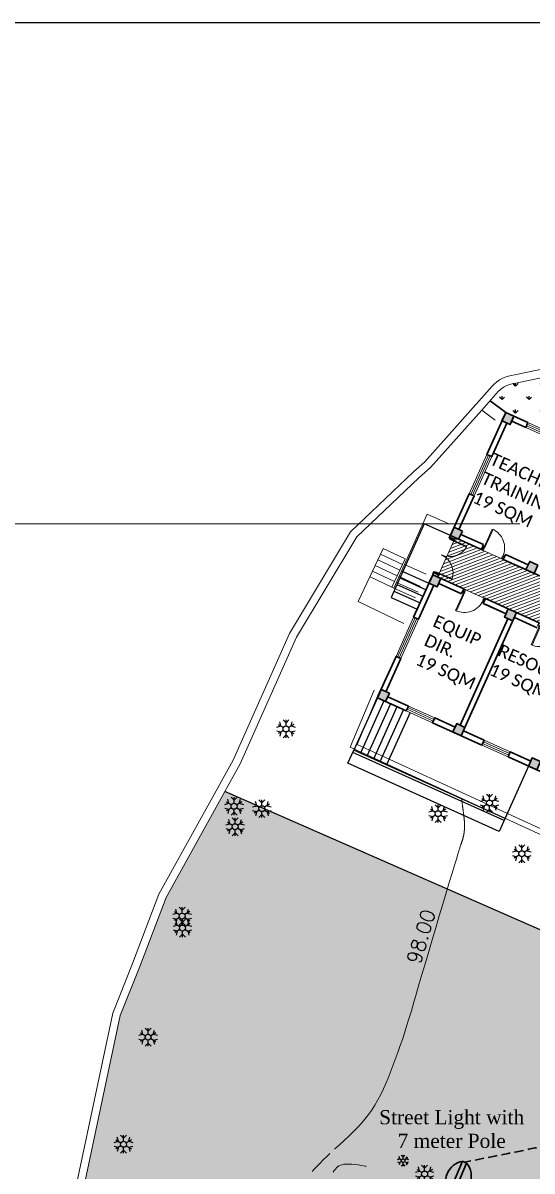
# Model space of a CAD drawing. Header units: inches. Extents: x 527934 to 2134587, y -408734 to 227304.
# Drawn here: x 680596 to 701904, y -149600 to -101610 of the extents above; entities that cross this region are included whole.
import ezdxf
from ezdxf.enums import TextEntityAlignment as Align

# ---------------------------------------------------------------- set-up
doc = ezdxf.new("R2010")
doc.units = ezdxf.units.IN
doc.header["$MEASUREMENT"] = 0
doc.linetypes.add('CONTINU', pattern=[0])
doc.linetypes.add('HIDDEN', pattern=[0.375, 0.25, -0.125])
for name, color, linetype, lineweight in [('1 FOR ELEC', 3, 'Continuous', 30), ('1 LIGHT N SWITCH', 3, 'Continuous', 25), ('5 DB BOXES', 3, 'Continuous', 25), ('boundary', 1, 'Continuous', 20), ('Cont_Annotation', 7, 'Continuous', 15), ('Contour', 3, 'Continuous', 5), ('dim', 253, 'Continuous', 9), ('door', 77, 'Continuous', 13), ('hatch', 250, 'Continuous', 5), ('Index_Contour', 1, 'Continuous', 20), ('K-ANO-Text @ 350', 250, 'Continuous', 15), ('Miscellaneous', 7, 'Continuous', 15), ('NEW BLOCKS', 12, 'Continuous', 30), ('partition wall', 5, 'Continuous', 20), ('sill', 253, 'Continuous', 13), ('wall - brick', 30, 'Continuous', 35), ('window', 1, 'Continuous', 15)]:
    doc.layers.add(name, color=color, linetype=linetype, lineweight=lineweight)
doc.layers.add('kpl_dessin fin', color=3, linetype='CONTINU')
doc.layers.add('Tree', color=3, linetype='Continuous')
doc.styles.add('1.5MM TEXT', font='calibri.ttf', dxfattribs={"height": 1.5})
doc.styles.add('romans', font='romans.shx')
doc.styles.add('Text', font='times.ttf', dxfattribs={"height": 175})
pattern_1 = [(90, (727800.17, -145638.66), (-565.6854, 565.6854), [150, -981.371]), (45, (727800.2, -145638.7), (-565.6854, 565.6854), [150, -650]), (135, (727800.2, -145638.7), (-565.6854, -565.6854), [150, -650])]

# ---------------------------------------------------------------- blocks, each defined once
blk = doc.blocks.new('Tree')
for p, q in [((-0.775, 0.158), (-0.433, 0.25)), ((-0.65, 0.375), (-0.217, 0.125)), ((-0.433, 0.25), (-0.525, 0.592)), ((-0.25, 0.75), (0, 0.5)), ((0, 0.25), (0, 0.75)), ((0, 0.5), (0.25, 0.75)), ((0.65, 0.375), (0.217, 0.125)), ((0.433, 0.25), (0.525, 0.592)), ((0.433, 0.25), (0.775, 0.158)), ((-0.775, -0.158), (-0.433, -0.25)), ((-0.217, -0.125), (-0.65, -0.375)), ((-0.433, -0.25), (-0.525, -0.592)), ((-0.25, -0.75), (0, -0.5)), ((0, -0.75), (0, -0.25)), ((0, -0.5), (0.25, -0.75)), ((0.217, -0.125), (0.65, -0.375)), ((0.433, -0.25), (0.775, -0.158)), ((0.433, -0.25), (0.525, -0.592))]:
    blk.add_line(p, q)
blk.add_circle((0, 0), 0.25)
blk = doc.blocks.new('Dd1')
at = {"layer": 'door'}
for p, q in [((6330587, 14339), (6330587, 13509)), ((6330599, 14377), (6330625, 14377)), ((6330625, 14377), (6330625, 13510))]:
    blk.add_line(p, q, dxfattribs=at)
at = {"layer": 'door', "lineweight": 25}
for points in [[(6330599, 14377), (6330587, 14377), (6330587, 14339), (6330524, 14339), (6330524, 14479), (6330587, 14479)], [(6331449, 14377), (6331461, 14377), (6331461, 14339), (6331524, 14339), (6331524, 14479), (6331461, 14479)]]:
    blk.add_lwpolyline(points, close=True, dxfattribs=at)
at = {"layer": 'door'}
blk.add_arc((6330593, 14377), 868, 269.6039, 0, dxfattribs=at)
blk = doc.blocks.new('bldg1')
h = blk.add_hatch()
h.set_pattern_fill('ANSI31', color=256, scale=10, angle=-90)
h.set_pattern_definition([(315, (2526338.6844, 3746828.4121), (0.8838834765, 0.8838834765), [])])
h.paths.add_polyline_path([(2556745, 3367289), (2556745, 3367669), (2556365, 3367669), (2556365, 3367289)])
h.paths.add_polyline_path([(2556745, 3372549), (2556745, 3372929), (2556365, 3372929), (2556365, 3372549)])
h.paths.add_polyline_path([(2556745, 3374729), (2556745, 3375109), (2556365, 3375109), (2556365, 3374729)])
h.paths.add_polyline_path([(2556745, 3379989), (2556745, 3380369), (2556365, 3380369), (2556365, 3379989)])
h.paths.add_polyline_path([(2553270, 3379989), (2553270, 3380369), (2552890, 3380369), (2552890, 3379989)])
h.paths.add_polyline_path([(2553270, 3374729), (2553270, 3375109), (2552890, 3375109), (2552890, 3374729)])
h.paths.add_polyline_path([(2553270, 3372549), (2553270, 3372929), (2552890, 3372929), (2552890, 3372549)])
h.paths.add_polyline_path([(2553270, 3367289), (2553270, 3367669), (2552890, 3367669), (2552890, 3367289)])
h.paths.add_polyline_path([(2549800, 3386439), (2549800, 3386819), (2549420, 3386819), (2549420, 3386439)])
h.paths.add_polyline_path([(2549800, 3381589), (2549800, 3381969), (2549420, 3381969), (2549420, 3381589)])
h.paths.add_polyline_path([(2549800, 3379989), (2549800, 3380369), (2549420, 3380369), (2549420, 3379989)])
h.paths.add_polyline_path([(2549800, 3374729), (2549800, 3375109), (2549420, 3375109), (2549420, 3374729)])
h.paths.add_polyline_path([(2549800, 3372549), (2549800, 3372929), (2549420, 3372929), (2549420, 3372549)])
h.paths.add_polyline_path([(2549800, 3367289), (2549800, 3367669), (2549420, 3367669), (2549420, 3367289)])
h.paths.add_polyline_path([(2546330, 3386439), (2546330, 3386819), (2545950, 3386819), (2545950, 3386439)])
h.paths.add_polyline_path([(2546330, 3379989), (2546330, 3380328), (2546330, 3380369), (2545950, 3380369), (2545950, 3379989)])
h.paths.add_polyline_path([(2546330, 3374729), (2546330, 3375109), (2545950, 3375109), (2545950, 3374729)])
h.paths.add_polyline_path([(2546330, 3372549), (2546330, 3372929), (2545950, 3372929), (2545950, 3372549)])
h.paths.add_polyline_path([(2546330, 3367289), (2546330, 3367669), (2545950, 3367669), (2545950, 3367289)])
h.paths.add_polyline_path([(2542860, 3367289), (2542860, 3367669), (2542480, 3367669), (2542480, 3367289)])
h.paths.add_polyline_path([(2542860, 3372549), (2542860, 3372929), (2542480, 3372929), (2542480, 3372549)])
h.paths.add_polyline_path([(2542860, 3374729), (2542860, 3375109), (2542480, 3375109), (2542480, 3374729)])
h.paths.add_polyline_path([(2542860, 3379989), (2542860, 3380369), (2542480, 3380369), (2542480, 3379989)])
h.paths.add_polyline_path([(2542860, 3386439), (2542860, 3386819), (2542480, 3386819), (2542480, 3386439)])
h.paths.add_polyline_path([(2539390, 3386439), (2539390, 3386819), (2539010, 3386819), (2539010, 3386439)])
h.paths.add_polyline_path([(2539390, 3381589), (2539390, 3381969), (2539010, 3381969), (2539010, 3381589)])
h.paths.add_polyline_path([(2539390, 3379989), (2539390, 3380369), (2539010, 3380369), (2539010, 3379989)])
h.paths.add_polyline_path([(2539390, 3374729), (2539390, 3375109), (2539010, 3375109), (2539010, 3374729)])
h.paths.add_polyline_path([(2539390, 3367289), (2539390, 3367669), (2539010, 3367669), (2539010, 3367289)])
h.paths.add_polyline_path([(2539390, 3372549), (2539390, 3372929), (2539010, 3372929), (2539010, 3372549)])
h.paths.add_polyline_path([(2535920, 3367289), (2535920, 3367669), (2535540, 3367669), (2535540, 3367289)])
h.paths.add_polyline_path([(2535920, 3372549), (2535920, 3372929), (2535540, 3372929), (2535540, 3372549)])
h.paths.add_polyline_path([(2535920, 3374729), (2535920, 3375109), (2535540, 3375109), (2535540, 3374729)])
h.paths.add_polyline_path([(2535920, 3379989), (2535920, 3380369), (2535540, 3380369), (2535540, 3379989)])
h.paths.add_polyline_path([(2532450, 3379989), (2532450, 3380369), (2532070, 3380369), (2532070, 3379989)])
h.paths.add_polyline_path([(2532450, 3374729), (2532450, 3375109), (2532070, 3375109), (2532070, 3374729)])
h.paths.add_polyline_path([(2532450, 3372549), (2532450, 3372929), (2532070, 3372929), (2532070, 3372549)])
h.paths.add_polyline_path([(2532450, 3367289), (2532450, 3367669), (2532070, 3367669), (2532070, 3367289)])
h.paths.add_polyline_path([(2528980, 3367289), (2528980, 3367669), (2528600, 3367669), (2528600, 3367289)])
h.paths.add_polyline_path([(2528980, 3372549), (2528980, 3372929), (2528600, 3372929), (2528600, 3372549)])
h.paths.add_polyline_path([(2528980, 3374729), (2528980, 3375109), (2528600, 3375109), (2528600, 3374729)])
h.paths.add_polyline_path([(2528980, 3379989), (2528980, 3380369), (2528600, 3380369), (2528600, 3379989)])
at = {"layer": 'hatch', "ltscale": 0.5}
h = blk.add_hatch(dxfattribs=at)
h.set_pattern_fill('ANSI31', color=256, scale=1000, style=0)
h.set_pattern_definition([(45, (2528825.24, 3372928.98), (-88.38835, 88.38835), [])])
h.paths.add_polyline_path([(2528825, 3372929), (2556745, 3372929), (2556745, 3374729), (2528825, 3374729)])
at = {"layer": 'door'}
for p, q in [((2528683, 3374593), (2528683, 3374572)), ((2528683, 3374572), (2529408, 3374572)), ((2528714, 3374602), (2529411, 3374602)), ((2528683, 3373111), (2529408, 3373111)), ((2528683, 3373090), (2528683, 3373111)), ((2528683, 3373080), (2529411, 3373080))]:
    blk.add_line(p, q, dxfattribs=at)
at = {"layer": 'door', "lineweight": 25}
for points in [[(2528683, 3374593), (2528683, 3374602), (2528714, 3374602), (2528714, 3374654), (2528600, 3374654), (2528600, 3374602)], [(2528683, 3373090), (2528683, 3373080), (2528714, 3373080), (2528714, 3373029), (2528600, 3373029), (2528600, 3373080)]]:
    blk.add_lwpolyline(points, close=True, dxfattribs=at)
at = {"layer": 'door'}
for centre, start, end in [((2528600, 3374654), 270, 356.388), ((2528600, 3373029), 3.612, 90)]:
    blk.add_arc(centre, 812, start, end, dxfattribs=at)
at = {"layer": 'hatch', "ltscale": 0.5}
blk.add_lwpolyline([(2528825, 3372929), (2556745, 3372929), (2556745, 3374729), (2528825, 3374729)], close=True, dxfattribs=at)
at = {"layer": 'kpl_dessin fin', "ltscale": 0.5}
for p, q in [((2528600, 3367290), (2528600, 3364889)), ((2528900, 3367290), (2528900, 3364889)), ((2529200, 3367290), (2529200, 3364889)), ((2529500, 3367290), (2529500, 3364889)), ((2529800, 3367290), (2529800, 3364889)), ((2530100, 3367290), (2530100, 3364889)), ((2535540, 3367289), (2535540, 3364289)), ((2535540, 3364889), (2528600, 3364889)), ((2528600, 3364289), (2528600, 3364889)), ((2535540, 3364789), (2528600, 3364789)), ((2535540, 3364289), (2528600, 3364289))]:
    blk.add_line(p, q, dxfattribs=at)
at = {"layer": 'kpl_dessin fin'}
for points in [[(2528600, 3374729), (2527400, 3374729), (2527400, 3372546), (2528600, 3372549)], [(2527400, 3372546), (2527400, 3371346), (2528603, 3371349)], [(2527400, 3372246), (2528601, 3372249)], [(2527401, 3371946), (2528602, 3371949)], [(2527402, 3371646), (2528602, 3371649)]]:
    blk.add_lwpolyline(points, dxfattribs=at)
at = {"layer": 'sill'}
for p, q in [((2531420, 3380369), (2529620, 3380369)), ((2531420, 3380144), (2529620, 3380144)), ((2528600, 3378449), (2528600, 3376649)), ((2528825, 3378449), (2528825, 3376649)), ((2528600, 3370990), (2528600, 3369190)), ((2528825, 3370990), (2528825, 3369190)), ((2531130, 3367514), (2529930, 3367514)), ((2534600, 3367514), (2533400, 3367514)), ((2531130, 3367289), (2529930, 3367289)), ((2534600, 3367289), (2533400, 3367289))]:
    blk.add_line(p, q, dxfattribs=at)
at = {"layer": 'wall - brick'}
for p, q in [((2529620, 3380369), (2528600, 3380369)), ((2528600, 3380369), (2528600, 3378449)), ((2528825, 3379989), (2528825, 3378449)), ((2528980, 3380369), (2528980, 3380144)), ((2529620, 3380144), (2528980, 3380144)), ((2529620, 3380369), (2529620, 3380144)), ((2528600, 3378449), (2528825, 3378449)), ((2528600, 3376649), (2528600, 3374602)), ((2528600, 3376649), (2528825, 3376649)), ((2528825, 3376649), (2528825, 3375109)), ((2528600, 3374729), (2530025, 3374729)), ((2528600, 3374654), (2528825, 3374654)), ((2528825, 3374729), (2528825, 3374654)), ((2528980, 3374954), (2530025, 3374954)), ((2530025, 3374954), (2530025, 3374729)), ((2531025, 3374954), (2532070, 3374954)), ((2531025, 3374954), (2531025, 3374729)), ((2531025, 3374729), (2532070, 3374729)), ((2531135, 3374954), (2532070, 3374954)), ((2531135, 3374729), (2533495, 3374729)), ((2528600, 3373029), (2528600, 3372929)), ((2528600, 3373029), (2528825, 3373029)), ((2528600, 3372929), (2528600, 3370990)), ((2528600, 3372929), (2530025, 3372929)), ((2528825, 3373029), (2528825, 3372929)), ((2530025, 3372929), (2530025, 3372704)), ((2531025, 3372929), (2532070, 3372929)), ((2531025, 3372929), (2531025, 3372704)), ((2531058, 3372929), (2533495, 3372929)), ((2532450, 3372929), (2532450, 3367632)), ((2528825, 3372549), (2528825, 3370990)), ((2528980, 3372704), (2530025, 3372704)), ((2531025, 3372704), (2532070, 3372704)), ((2531135, 3372704), (2532070, 3372704)), ((2532225, 3372549), (2532225, 3367669)), ((2532450, 3372704), (2533495, 3372704)), ((2528600, 3370990), (2528825, 3370990)), ((2528600, 3369190), (2528600, 3367452)), ((2528600, 3369190), (2528825, 3369190)), ((2528825, 3369190), (2528825, 3367669)), ((2528980, 3367514), (2529930, 3367514)), ((2529930, 3367289), (2529930, 3367514)), ((2531130, 3367514), (2532070, 3367514)), ((2531130, 3367289), (2531130, 3367514)), ((2532450, 3367514), (2533400, 3367514)), ((2533400, 3367289), (2533400, 3367514)), ((2534600, 3367514), (2535540, 3367514)), ((2534600, 3367289), (2534600, 3367514)), ((2528600, 3367289), (2529930, 3367289)), ((2531130, 3367289), (2533400, 3367289)), ((2534600, 3367289), (2536870, 3367289))]:
    blk.add_line(p, q, dxfattribs=at)
for points in [[(2528980, 3380369), (2528980, 3379989), (2528600, 3379989), (2528600, 3380369)], [(2528980, 3375109), (2528980, 3374729), (2528600, 3374729), (2528600, 3375109)], [(2532450, 3375109), (2532450, 3374729), (2532070, 3374729), (2532070, 3375109)], [(2528980, 3372929), (2528980, 3372549), (2528600, 3372549), (2528600, 3372929)], [(2532450, 3372929), (2532450, 3372549), (2532070, 3372549), (2532070, 3372929)], [(2528980, 3367669), (2528980, 3367289), (2528600, 3367289), (2528600, 3367669)], [(2532450, 3367669), (2532450, 3367289), (2532070, 3367289), (2532070, 3367669)], [(2535920, 3367669), (2535920, 3367289), (2535540, 3367289), (2535540, 3367669)]]:
    blk.add_lwpolyline(points, close=True, dxfattribs=at)
at = {"layer": 'window'}
for p, q in [((2531420, 3380294), (2529620, 3380294)), ((2531420, 3380219), (2529620, 3380219)), ((2528675, 3378449), (2528675, 3376649)), ((2528750, 3378449), (2528750, 3376649)), ((2528675, 3370990), (2528675, 3369190)), ((2528750, 3370990), (2528750, 3369190)), ((2531130, 3367439), (2529930, 3367439)), ((2531130, 3367364), (2529930, 3367364)), ((2534600, 3367439), (2533400, 3367439)), ((2534600, 3367364), (2533400, 3367364))]:
    blk.add_line(p, q, dxfattribs=at)
at = {"layer": 'dim', "xscale": -1, "rotation": 180}
blk.add_blockref('Dd1', (-3800499, 3389208), dxfattribs=at)
at = {"layer": 'dim'}
for p in [(-3800499, 3358450), (-3797029, 3358450)]:
    blk.add_blockref('Dd1', p, dxfattribs=at)
at = {"layer": 'K-ANO-Text @ 350', "ltscale": 0.5, "char_height": 525, "attachment_point": 1, "style": '1.5MM TEXT'}
for s, insert in [('TEACHER\\PTRAINING\\P19 SQM', (2528836, 3378650)), ('EQUIP\\PDIR.\\P19 SQM', (2529439, 3371493)), ('RESOURCE\\P19 SQM', (2532424, 3371493))]:
    blk.add_mtext_dynamic_manual_height_columns(s, width=7548.85, gutter_width=3500, heights=[0], dxfattribs=dict(at, insert=insert))
blk = doc.blocks.new('street light 1')
at = {"color": 2, "lineweight": 30}
for p, q in [((124236.1, 259589.5), (124236.1, 259787.9)), ((124236.1, 259787.9), (124245.8, 259787.9)), ((124245.8, 259589.5), (124245.8, 259787.9)), ((124236.1, 259589.5), (124245.8, 259589.5))]:
    blk.add_line(p, q, dxfattribs=at)
blk.add_lwpolyline([(124245.8, 259711.8, 0.625753), (124245.8, 259787.9, 2.599946)], format="xyb", dxfattribs=at)
blk.add_arc((124261.4, 259749.8), 45.6, 123.5382, 236.4618, dxfattribs=at)

msp = doc.modelspace()

# ---------------------------------------------------------------- hatches: boundary and pattern name
at = {"layer": 'Tree', "ltscale": 0.5}
h = msp.add_hatch(dxfattribs=at)
h.set_pattern_fill('GRASS', color=256, scale=800, style=0)
h.set_pattern_definition(pattern_1)
h.paths.add_polyline_path([(717934.2, -115248), (715933.9, -114472), (713528.4, -113633.1), (711486.4, -112440, 0.2202252), (711114.5, -112308.5), (705728.2, -115391.7), (704772.4, -115707.9), (702944.6, -116307.1), (701223.6, -116668.5, 0.19019), (700491.6, -117022.2), (700146.9, -117410.4), (700799.7, -117894.6), (701729.7, -118313.4), (703371, -119052.4), (704893.8, -119738.1), (706535.1, -120477.1), (708057.8, -121162.8), (709699.1, -121901.8), (710433.1, -122232.3), (710934, -121119.9), (710792.7, -121056.2), (710948.7, -120709.7), (711090.1, -120773.4), (712925.3, -116697.5), (712784, -116633.8), (712940, -116287.3), (713286.5, -116443.4), (716655.9, -117960.5)])
h = msp.add_hatch(dxfattribs=at)
h.set_pattern_fill('GRASS', color=256, scale=800, style=0)
h.set_pattern_definition(pattern_1)
h.paths.add_polyline_path([(718395.2, -146742.3), (705968.7, -141147.1), (689043, -133735.3), (686589, -138160.7), (685494.3, -141047.4), (684669.8, -143103), (682947.2, -151200.9), (681842.7, -157845.8), (681224.5, -163121.4), (675694, -163294.3), (670735.6, -163442.3), (664063.2, -163717.7), (664011.8, -165547.9), (663897.9, -170016.6), (663877.8, -172112), (663707.3, -174273.9), (663216.7, -178412.3), (662999.8, -180487.9), (662539.8, -184450.7), (662211.8, -187619), (662003.5, -191088.4), (658727, -190623.3), (655946.1, -190266), (654389.1, -190018.5), (654330.2, -190180.2), (653012.5, -192144.1), (649060, -197199.3, 0.1657104), (648984.1, -197743.1), (649148.1, -198307.3), (649430.6, -199050.5), (649857, -199864), (650511.5, -200863.9), (650793, -200996), (651065, -201130.8), (651326.7, -201267.2), (651577.5, -201404.1), (651816.7, -201540.4), (652043.7, -201675.1), (652358.1, -201868.9), (652732.8, -202116.8), (653065.6, -202352.3), (653317.9, -202540.9), (653484, -202667.4), (653656.1, -202799.9), (653837.4, -202940.3), (654030.3, -203089.8), (654233.1, -203247), (654443, -203409.9), (654657.4, -203576.5), (654873.5, -203744.8), (655088.6, -203912.7), (655299.9, -204078.3), (655504.8, -204239.6), (655701.5, -204394.8), (655892.3, -204543.7), (656080.8, -204686.3), (656270.2, -204822.4), (656464, -204952.2), (656665.6, -205075.6), (656878.2, -205192.7), (657105.5, -205303.3), (657350.1, -205407.7), (657613, -205506.4), (657894.4, -205600.1), (658194.6, -205689.5), (658513.8, -205775.3), (658852.5, -205858.3), (659210.9, -205939.1), (659589.2, -206018.5), (659987.4, -206096.9), (660403.4, -206174.3), (660835, -206250.4), (661279.7, -206324.9), (661735.1, -206397.5), (662199, -206468), (662668.8, -206536), (663142.2, -206601.2), (663616.9, -206663.3), (664090.1, -206721.1), (664559.2, -206773.3), (665021.6, -206818.5), (665474.5, -206855.4), (665915.3, -206882.8), (666341.4, -206899.3), (666750, -206903.7), (667139, -206895.1), (667508.2, -206874.9), (667857.7, -206844.8), (668187.9, -206806.8), (668498.8, -206762.7), (668790.9, -206714.3), (669064.2, -206663.5), (669319.1, -206612.1), (669556, -206561.6), (669775.6, -206511.5), (669979, -206461.2), (670167.3, -206409.8), (670341.4, -206356.7), (670502.4, -206301.1), (670651.2, -206242.1), (670789, -206179.2), (670917, -206111), (671038.1, -206034.8), (671155.4, -205947.2), (671272.1, -205844.9), (671391.3, -205724.8), (671516.2, -205583.6), (671649.9, -205417.9), (671795.7, -205224.4), (671955.9, -205000.7), (672130.3, -204746.4), (672318.2, -204462.3), (672518.6, -204148.7), (672730.6, -203806.2), (672953.4, -203435.4), (673186, -203036.7), (673427.7, -202610.8), (673677.4, -202158.4), (673933.3, -201682.2), (674193.5, -201185.1), (674456.2, -200670), (674719.3, -200139.7), (674981.1, -199597.3), (675239.6, -199045.7), (675492.9, -198487.7), (675739.5, -197926), (675979.6, -197362.2), (676213.7, -196797.6), (676442.3, -196233.4), (676666.2, -195670.9), (676885.7, -195111.3), (677101.6, -194556.1), (677314.2, -194006.3), (677524.4, -193462.6), (677733, -192922.9), (677941, -192384), (678149.5, -191843.1), (678359.4, -191297.2), (678571.7, -190743.5), (678787.4, -190178.8), (679007.6, -189600.4), (679233.1, -189005.9), (679463.8, -188395.8), (679699.6, -187771.1), (679940.3, -187132.9), (680185.6, -186482.3), (680435.5, -185820.3), (680689.7, -185148.2), (680948, -184466.8), (681210.1, -183777.9), (681475.3, -183085.3), (681742.7, -182393.3), (682011.5, -181706.1), (682280.8, -181028.3), (682549.8, -180363.9), (682817.7, -179717.5), (683083.5, -179093.3), (683346.4, -178494.7), (683605.8, -177920.8), (683860.9, -177369.9), (684111, -176840.3), (684355.5, -176330.1), (684593.7, -175837.5), (684824.8, -175360.9), (685048.2, -174898.3), (685263.2, -174448.6), (685469.7, -174012.6), (685667.4, -173591.6), (685856.2, -173186.8), (686035.9, -172799.8), (686206.4, -172431.7), (686367.5, -172083.9), (686519, -171757.7), (686661.1, -171453.6), (686794.7, -171168.1), (686921.3, -170896.8), (687042.2, -170635.3), (687158.7, -170379.4), (687272.1, -170124.5), (687383.9, -169866.4), (687495.2, -169600.6), (687607.6, -169323), (687722.4, -169030.3), (687841.1, -168719.2), (687965.2, -168386.8), (688096.2, -168029.9), (688235.6, -167645.3), (688384.7, -167229.9), (688545.2, -166780.5), (688717.7, -166296.4), (688899.3, -165785.6), (689086.6, -165258.4), (689275.9, -164725.3), (689463.7, -164196.6), (689646.4, -163682.7), (689820.4, -163193.9), (689982.1, -162740.6), (690129, -162330.1), (690263.4, -161956.9), (690388.5, -161612.5), (690507.5, -161288.4), (690623.8, -160976), (690740.6, -160666.8), (690861.1, -160352.2), (690988.7, -160023.8), (691125.6, -159675.5), (691270.6, -159311.3), (691421.1, -158937.5), (691575, -158560.6), (691729.7, -158187.1), (691883.1, -157823.4), (692032.6, -157475.8), (692176.1, -157151), (692311.7, -156853.2), (692440.9, -156578.7), (692565.4, -156321.7), (692687.2, -156076.4), (692808.2, -155836.8), (692930.3, -155597.3), (693055.5, -155352), (693185.7, -155095), (693322.1, -154822.7), (693462.9, -154539.8), (693605.7, -154253), (693748.2, -153969.2), (693887.8, -153695.2), (694022.1, -153437.8), (694148.8, -153203.7), (694325.3, -152894.7), (694349.6, -152860.3), (692460.2, -152010), (693033.6, -150691.6), (695967.6, -151998.4), (712646.9, -159508.5)])

# ---------------------------------------------------------------- linework, layer by layer
at = {"layer": '1 FOR ELEC', "color": 2, "linetype": 'HIDDEN', "lineweight": 30, "ltscale": 1500}
msp.add_spline([(749266.6, -155173), (738320.5, -152445), (733090.5, -149543), (699077.8, -149230.1)], degree=3, dxfattribs=at)
at = {"layer": '1 LIGHT N SWITCH', "ltscale": 400}
msp.add_lwpolyline([(621260, -303488), (845108.5, -303488), (845108.5, -101610.5), (621260, -101610.5)], close=True, dxfattribs=at)
at = {"layer": 'boundary', "ltscale": 0.25}
msp.add_lwpolyline([(702853.9, -115968.5), (701172.9, -116321.5, 0.1863984), (700231.9, -116787.5), (697415.9, -119959.5), (696937.9, -120377.5), (694303.9, -122883.5), (691756.9, -127134.5), (689390.9, -132427.5), (686288.9, -138021.5), (685186.9, -140927.5), (684352.9, -143006.5), (682622.9, -151139.5)], format="xyb", dxfattribs=at)
at = {"layer": 'Contour'}
msp.add_lwpolyline([(694957.6, -149400.9), (694917.3, -149393.7), (694767.4, -149368.8), (694620.1, -149346.7), (694478.7, -149328.7), (694346.4, -149315.8), (694226.6, -149309.3), (694121.6, -149310.1), (694030.5, -149318.4), (693951.4, -149334.2), (693882.6, -149357.4), (693822, -149387.9), (693767.9, -149425.6), (693718.5, -149470.6), (693671.8, -149522.8), (693626.3, -149582.2), (693580.7, -149649.4)], dxfattribs=at)
at = {"layer": 'Index_Contour', "color": 1}
for points in [[(693650.2, -148679.9), (693651.4, -148678.8), (693843.5, -148503.8), (694044.1, -148319.2), (694248.6, -148126), (694452.9, -147925.3), (694652.4, -147718.1), (694842.9, -147505.6), (695019.9, -147288.7), (695180.2, -147068.5), (695324.6, -146845.8), (695455, -146621.3), (695573.4, -146395.7), (695681.6, -146169.7), (695781.6, -145944.1), (695875.2, -145719.6), (695964.4, -145496.9), (696051, -145276.1), (696135.8, -145054.8), (696219.8, -144829.8), (696303.8, -144598.2), (696388.5, -144356.9), (696474.8, -144102.7), (696563.6, -143832.7), (696655.6, -143543.7), (696751.6, -143233.1), (696852.2, -142900.4), (696957.7, -142545.3), (697068.8, -142167.6), (697185.9, -141767.1), (697309.5, -141343.8), (697440, -140897.3), (697578, -140427.5), (697723.2, -139936.2), (697872.7, -139433.1), (698022.9, -138929.9), (698170.2, -138438.3), (698311, -137970), (698441.7, -137536.6), (698558.5, -137149.9), (698658.1, -136821.5), (698737.6, -136559.7), (698798.8, -136359.2), (698844.3, -136211.3), (698876.6, -136107.2), (698898.4, -136038.1), (698912.2, -135995.3), (698920.7, -135970.1), (698926.5, -135953.8), (698931.8, -135939), (698937, -135924.3), (698942.2, -135909.7), (698947.2, -135895.2), (698952.1, -135880.8), (698956.9, -135866.5), (698961.7, -135852.2), (698966.3, -135838.1), (698970.8, -135824), (698975.3, -135810), (698979.6, -135796.1), (698983.9, -135782.3), (698988, -135768.5), (698992.1, -135754.8), (698996.1, -135741.2), (699000, -135727.6), (699003.7, -135714.1), (699007.4, -135700.7), (699011, -135687.2), (699014.5, -135673.9), (699017.9, -135660.6), (699021.2, -135647.3), (699024.5, -135634.1), (699027.6, -135620.9), (699030.6, -135607.7), (699033.6, -135594.5), (699036.4, -135581.4), (699039.2, -135568.3), (699041.8, -135555.3), (699044.4, -135542.2), (699046.8, -135529.1), (699049.2, -135516.1), (699051.5, -135503.1), (699053.7, -135490), (699055.8, -135477), (699057.8, -135463.9), (699059.7, -135450.9), (699061.6, -135437.8), (699063.3, -135424.7), (699064.9, -135411.6), (699066.5, -135398.5), (699067.9, -135385.4), (699069.3, -135372.2), (699070.6, -135359), (699071.8, -135345.8), (699072.9, -135332.5), (699073.9, -135319.2), (699074.8, -135305.8), (699075.6, -135292.4), (699076.3, -135279), (699077, -135265.4), (699077.5, -135251.9), (699078, -135238.2), (699078.4, -135224.5), (699078.6, -135210.8), (699078.8, -135196.9), (699078.9, -135183), (699079, -135169.1), (699078.9, -135155), (699078.7, -135140.8), (699078.5, -135126.6), (699078.1, -135112.3), (699077.7, -135097.9), (699077.2, -135083.4), (699076.6, -135068.8), (699075.9, -135054.1), (699075.1, -135039.4), (699074.3, -135024.5), (699073.4, -135009.6), (699072.4, -134994.5), (699071.3, -134979.4), (699070.2, -134964.2), (699068.9, -134948.9), (699067.6, -134933.5), (699066.3, -134918), (699064.9, -134902.5), (699063.4, -134886.8), (699061.8, -134871.1), (699060.2, -134855.4), (699058.6, -134839.5), (699056.9, -134823.6), (699055.1, -134807.6), (699053.3, -134791.5), (699051.4, -134775.4), (699049.5, -134759.2), (699047.6, -134742.9), (699045.6, -134726.6), (699043.6, -134710.2), (699041.5, -134693.8), (699039.4, -134677.3), (699037.3, -134660.7), (699035.1, -134644.1), (699032.9, -134627.5), (699030.7, -134610.8), (699028.4, -134594), (699026.2, -134577.2), (699023.9, -134560.4), (699021.6, -134543.5), (699019.3, -134526.6), (699016.9, -134509.6), (699014.6, -134492.6), (699012.2, -134475.6), (699009.9, -134458.6), (699007.5, -134441.5), (699005.1, -134424.3), (699002.8, -134407), (699000.3, -134389.4), (698997.9, -134371.3), (698995.3, -134352.7), (698992.7, -134333.4), (698990, -134313.3), (698987.2, -134292.2), (698984.2, -134269.9), (698981.1, -134245.8), (698977.7, -134219.3), (698974, -134189.7), (698969.8, -134156.2), (698965.3, -134118.3), (698960.2, -134075.1), (698954.5, -134026.2)], [(692707.8, -149624.3), (692803.3, -149512.9), (692910, -149395.5), (693029, -149271), (693161.5, -149138.2), (693308.8, -148995.9), (693441.3, -148871.8)]]:
    msp.add_lwpolyline(points, dxfattribs=at)
at = {"layer": 'Miscellaneous', "ltscale": 0.25}
for p, q in [((697509.9, -122138.5), (696125, -125232.4)), ((697509.9, -122138.5), (698415, -122545.3)), ((695119.3, -124761.3), (695672.9, -123579.5)), ((695672.9, -123579.5), (696592.1, -124010.1)), ((695340.7, -124288.6), (696259.9, -124719.2)), ((695451.4, -124052.2), (696370.6, -124482.8)), ((695562.2, -123815.9), (696481.3, -124246.5)), ((696038.5, -125191.9), (696592.1, -124010.1)), ((696565.9, -124247.5), (697467.6, -124652.8)), ((694632.9, -125799.5), (695119.3, -124761.3)), ((695121.9, -124762.5), (696038.5, -125191.9)), ((695230, -124524.9), (696149.2, -124955.5)), ((696338.9, -124754.7), (697239.8, -125159.6)), ((696445.5, -124516.5), (697346.8, -124921.6)), ((696038.5, -125191.9), (696125, -125232.4)), ((696125, -125232.4), (697025.2, -125637.1)), ((696232.3, -124992.9), (697132.8, -125397.7)), ((696543.5, -126708.7), (694632.9, -125799.5))]:
    msp.add_line(p, q, dxfattribs=at)
msp.add_lwpolyline([(701398.1, -122542.3), (673806.1, -122542.3)], dxfattribs=at)
at = {"layer": 'NEW BLOCKS', "ltscale": 0.5}
msp.add_line((700799.7, -117894.6), (700146.9, -117410.4), dxfattribs=at)
at = {"layer": 'partition wall', "ltscale": 0.25}
for points in [[(699802.2, -117798.7), (700491.6, -117022.2, -0.19019), (701223.6, -116668.5), (702944.6, -116307.1), (704772.4, -115707.9), (705728.2, -115391.7), (711114.5, -112308.5, -0.2202252), (711486.4, -112440)], [(682622.9, -151139.5), (684352.9, -143006.5), (685186.9, -140927.5), (686288.9, -138021.5), (689390.9, -132427.5), (691756.9, -127134.5), (694303.9, -122883.5), (696937.9, -120377.5), (697415.9, -119959.5), (700231.9, -116787.5), (700231.9, -116787.5, -0.1863984), (701172.9, -116321.5), (702853.9, -115968.5)]]:
    msp.add_lwpolyline(points, format="xyb", dxfattribs=at)
for points in [[(675694, -163294.3), (681224.5, -163121.4), (681842.7, -157845.8), (682947.2, -151200.9), (684669.8, -143103), (685494.3, -141047.4), (686589, -138160.7), (689686.4, -132575.1), (692050.1, -127287.2), (694563.9, -123091.6), (697160.3, -120621.4), (697648, -120194.9), (699802.2, -117798.7)], [(700360.1, -118217.9), (699802.2, -117798.7)], [(695290.9, -129495.5), (694291.9, -131886.5), (703003.9, -135884.5), (707069.9, -137722.5), (721890.9, -144239.5)], [(695500.7, -129589.9), (694589.8, -131770.1), (703099.2, -135675.2), (707163.6, -137512.4), (721983.5, -144029)]]:
    msp.add_lwpolyline(points, dxfattribs=at)
at = {"layer": 'Tree', "ltscale": 0.5}
msp.add_lwpolyline([(718395.2, -146742.3), (705968.7, -141147.1), (689043, -133735.3)], dxfattribs=at)

# ---------------------------------------------------------------- block references
at = {"rotation": 335.7595136373062}
msp.add_blockref('bldg1', (-2992724, -2162056.3), dxfattribs=at)
at = {"layer": '1 FOR ELEC', "color": 2, "xscale": 19.164599988754, "yscale": 19.16460000083316, "zscale": 19.16459999996005, "rotation": 336.9964304483866}
msp.add_blockref('street light 1', (-3438243.3, -3801575.9), dxfattribs=at)
at = {"layer": 'Tree', "xscale": 500, "yscale": 500, "zscale": 500, "rotation": 359.9999999999867}
for p in [(691605.9, -131120.5), (700122.9, -134218.5), (689432.9, -134352.5), (690596.9, -134453.5), (697972.9, -134662.5), (689475.9, -135208.5), (701475.9, -136337.5), (687258.9, -138944.5), (687273.9, -139444.5), (685835.9, -144004.5), (684807.9, -148482.5), (697407.9, -149724.5)]:
    msp.add_blockref('Tree', p, dxfattribs=at)
at = {"layer": 'Tree', "xscale": 300, "yscale": 300, "zscale": 300}
msp.add_blockref('Tree', (696505.9, -149165.5), dxfattribs=at)

# ---------------------------------------------------------------- texts
at = {"layer": '5 DB BOXES', "ltscale": 100, "insert": (698540, -147052.4), "char_height": 593.297, "width": 12449.521, "attachment_point": 2, "style": 'Text'}
msp.add_mtext('{\\C2;Street Light with \\P7 meter Pole}', dxfattribs=at)
at = {"layer": 'Cont_Annotation', "ltscale": 0.25, "style": 'romans'}
msp.add_text('98.00', height=600, rotation=73.35534, dxfattribs=at).set_placement((697723.2, -139936.2, 98000), align=Align.BOTTOM_CENTER)

doc.saveas('drawing.dxf')
